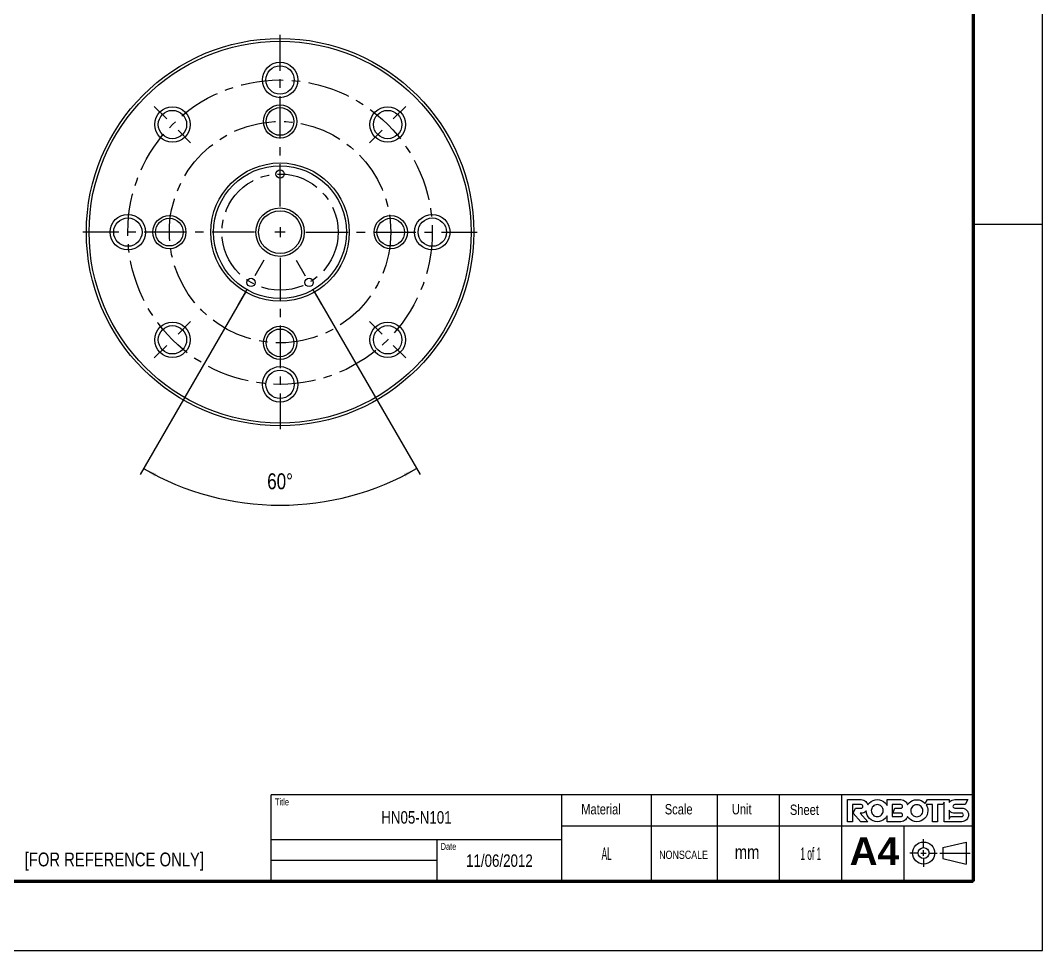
# Model space of a CAD drawing. Header units: millimetres. Extents: x 0 to 149, y 0 to 105.
# Drawn here: x 74.6 to 148.5, y 0 to 67.2 of the extents above; entities that cross this region are included whole.
import ezdxf

# ---------------------------------------------------------------- set-up
doc = ezdxf.new("R2010")
doc.units = ezdxf.units.MM
doc.header["$LTSCALE"] = 8.1675
doc.linetypes.add('CENTER', pattern=[0.6, 0.375, -0.075, 0.075, -0.075])
doc.layers.get('0').update_dxf_attribs({"linetype": 'CONTINUOUS'})
doc.layers.add('02___PRT_ALL_AXES', color=7, linetype='CONTINUOUS')
doc.layers.add('7_ALL_FEATURES', color=7, linetype='CONTINUOUS')
doc.styles.get("Standard").update_dxf_attribs({"font": 'txt', "width": 0.8})
doc.styles.add('TEXTSTYLE_2', font='ARIALBD.TTF')
doc.styles.add('TEXTSTYLE_3', font='txt', dxfattribs={"width": 0.5})
doc.dimstyles.new('DIMSTYLE_2', dxfattribs={"dimtxt": 1.15, "dimasz": 1, "dimexe": 0.18, "dimexo": 0.0625, "dimgap": 0.09, "dimtad": 1, "dimdec": 1, "dimdsep": 46, "dimtxsty": 'Standard', "dimblk": '_FILLED', "dimblk1": '_FILLED', "dimblk2": '_FILLED', "dimcen": 0.09, "dimadec": 0, "dimazin": 0, "dimtp": 0.5, "dimtm": 0.5, "dimtfac": 1, "dimtdec": 1, "dimtofl": 0, "dimtmove": 0, "dimatfit": 3, "dimldrblk": '_FILLED', "dimfxl": 0, "dimtolj": 1, "dimarcsym": 0})

# ---------------------------------------------------------------- blocks, each defined once
blk = doc.blocks.new('*D2')
at = {"color": 2, "linetype": 'Continuous'}
for p, q in [((90.896, 47.59), (83.281, 34.4)), ((95.896, 47.59), (103.512, 34.4))]:
    blk.add_line(p, q, dxfattribs=at)
for start, end in [(240, 270), (270, 300)]:
    blk.add_arc((93.396, 51.92), 19.731, start, end, dxfattribs=at)
for points in [[(84.469, 34.465), (83.531, 34.833), (84.35, 34.245)], [(102.443, 34.245), (103.262, 34.833), (102.323, 34.465)]]:
    blk.add_solid(points, dxfattribs=at)
at = {"color": 2, "linetype": 'Continuous', "insert": (93.396, 34.489), "char_height": 1.15, "width": 2.60667, "attachment_point": 2, "line_spacing_factor": 0.9}
blk.add_mtext('60\\Fgdt;{\\Fgdt;~}', dxfattribs=at)
blk = doc.blocks.new('_FILLED')
at = {"color": 0, "linetype": 'ByBlock'}
blk.add_solid([(0, 0), (-1, 0.125), (-1, -0.125)], dxfattribs=at)

msp = doc.modelspace()

# ---------------------------------------------------------------- linework, layer by layer
at = {"color": 7, "linetype": 'Continuous'}
for p, q in [((148.5, 0), (148.5, 105)), ((143.5, 52.5), (148.5, 52.5)), ((139.9016, 7.4428), (139.9016, 8.0383)), ((141.2826, 7.4428), (142.9842, 7.8398)), ((141.2826, 7.4428), (141.2826, 6.6487)), ((142.9842, 7.8398), (142.9842, 6.2517)), ((139.5046, 7.0457), (138.9091, 7.0457)), ((139.7031, 7.0457), (140.1002, 7.0457)), ((139.9016, 6.8472), (139.9016, 7.2443)), ((139.9016, 6.6487), (139.9016, 6.0532)), ((140.2987, 7.0457), (140.8942, 7.0457)), ((141.078, 7.0457), (143.2779, 7.0457)), ((141.2826, 6.6487), (142.9842, 6.2517)), ((0, 0), (148.5, 0))]:
    msp.add_line(p, q, dxfattribs=at)
at = {"color": 2, "linetype": 'Continuous'}
for p, q in [((143.5, 11.25), (92.75, 11.25)), ((92.75, 5), (92.75, 11.25)), ((113.75, 5), (113.75, 11.25)), ((120.25, 5), (120.25, 11.25)), ((125, 5), (125, 11.25)), ((129.5, 5), (129.5, 11.25)), ((134, 5), (134, 11.25)), ((143.5, 5), (143.5, 11.25)), ((143.5, 9), (113.75, 9)), ((138.5, 5), (138.5, 9)), ((113.75, 8), (92.75, 8)), ((104.75, 5), (104.75, 8)), ((104.75, 6.5), (92.75, 6.5)), ((143.5, 5), (92.75, 5))]:
    msp.add_line(p, q, dxfattribs=at)
at = {"color": 7, "linetype": 'Continuous', "const_width": 0.25}
for points in [[(143.5, 5), (143.5, 100)], [(5, 5), (143.5, 5)]]:
    msp.add_lwpolyline(points, dxfattribs=at)
at = {"color": 7, "linetype": 'Continuous'}
for radius in [0.7941, 0.397]:
    msp.add_circle((139.9016, 7.0457), radius, dxfattribs=at)
for points, knots in [([(143.0015, 10.15), (142.9056, 10.2458), (142.7899, 10.2937), (142.6548, 10.2937), (142.6548, 10.2937), (142.1529, 10.2937), (142.1529, 10.2937), (142.1178, 10.2937), (142.0881, 10.3059), (142.0638, 10.3302), (142.0396, 10.3545), (142.0273, 10.3842), (142.0273, 10.4193), (142.0273, 10.4541), (142.0396, 10.4838), (142.0638, 10.5082), (142.0881, 10.5324), (142.1178, 10.5446), (142.1529, 10.5446), (142.1529, 10.5446), (142.9057, 10.5446), (142.9057, 10.5446), (142.9057, 10.5446), (143.0883, 10.9096), (143.0883, 10.9096), (143.0883, 10.9096), (142.1529, 10.9096), (142.1529, 10.9096), (142.0175, 10.9096), (141.9019, 10.8617), (141.8061, 10.7659), (141.7859, 10.7457), (141.7683, 10.7244), (141.7523, 10.7024), (141.7523, 10.7024), (141.7523, 10.9105), (141.7523, 10.9105), (141.7523, 10.9105), (141.3875, 10.9105), (141.3875, 10.9105), (141.3875, 10.9105), (141.3875, 10.9101), (141.3875, 10.9101), (141.3875, 10.9101), (140.1741, 10.9101), (140.1741, 10.9101), (140.1741, 10.9101), (140.0273, 10.6164), (140.0273, 10.6164), (140.0116, 10.6349), (139.9951, 10.653), (139.9774, 10.6707), (139.8216, 10.8266), (139.6334, 10.9046), (139.4129, 10.9046), (139.1924, 10.9046), (139.0041, 10.8266), (138.8483, 10.6707), (138.8041, 10.6265), (138.7663, 10.5796), (138.7347, 10.5301), (138.715, 10.6186), (138.6715, 10.6972), (138.6032, 10.7656), (138.5074, 10.8614), (138.3918, 10.9093), (138.2564, 10.9093), (138.2564, 10.9093), (137.2642, 10.9093), (137.2642, 10.9093), (137.2642, 10.9093), (137.2642, 10.4831), (137.2642, 10.4831), (137.2274, 10.5519), (137.1795, 10.6161), (137.12, 10.6755), (136.9642, 10.8313), (136.7759, 10.9093), (136.5555, 10.9093), (136.3349, 10.9093), (136.1467, 10.8313), (135.9909, 10.6755), (135.9438, 10.6284), (135.904, 10.5784), (135.8712, 10.5254), (135.8521, 10.6159), (135.8082, 10.696), (135.7386, 10.7655), (135.6428, 10.8613), (135.5273, 10.9093), (135.3919, 10.9093), (135.3919, 10.9093), (134.3996, 10.9093), (134.3996, 10.9093), (134.3996, 10.9093), (134.3996, 9.3125), (134.3996, 9.3125), (134.3996, 9.3125), (134.7644, 9.3125), (134.7644, 9.3125), (134.7644, 9.3125), (134.7644, 10.5445), (134.7644, 10.5445), (134.7644, 10.5445), (135.3921, 10.5445), (135.3921, 10.5445), (135.4271, 10.5445), (135.4567, 10.5324), (135.481, 10.5079), (135.5054, 10.4835), (135.5177, 10.4537), (135.5177, 10.4186), (135.5177, 10.3835), (135.5054, 10.3537), (135.481, 10.3293), (135.4568, 10.3049), (135.4271, 10.2927), (135.3921, 10.2927), (135.3921, 10.2927), (134.97, 10.2927), (134.97, 10.2927), (134.97, 10.2927), (134.8102, 9.9285), (134.8102, 9.9285), (134.8102, 9.9285), (135.3759, 9.3125), (135.3759, 9.3125), (135.3759, 9.3125), (135.8825, 9.3125), (135.8825, 9.3125), (135.8825, 9.3125), (135.3103, 9.9285), (135.3103, 9.9285), (135.3103, 9.9285), (135.3924, 9.9279), (135.3924, 9.9279), (135.5276, 9.9279), (135.643, 9.9759), (135.7388, 10.0718), (135.7454, 10.0784), (135.7513, 10.0854), (135.7575, 10.0923), (135.7618, 9.8798), (135.8394, 9.6978), (135.9909, 9.5463), (136.1467, 9.3905), (136.3349, 9.3125), (136.5555, 9.3125), (136.7759, 9.3125), (136.9642, 9.3905), (137.12, 9.5463), (137.1795, 9.6058), (137.2274, 9.6699), (137.2642, 9.7387), (137.2642, 9.7387), (137.2642, 9.3125), (137.2642, 9.3125), (137.2642, 9.3125), (138.2564, 9.3125), (138.2564, 9.3125), (138.3918, 9.3125), (138.5074, 9.3604), (138.6032, 9.4562), (138.6697, 9.5228), (138.7126, 9.5992), (138.733, 9.6849), (138.765, 9.6345), (138.8033, 9.5866), (138.8483, 9.5416), (139.0041, 9.3857), (139.1924, 9.3078), (139.4129, 9.3078), (139.6334, 9.3078), (139.8216, 9.3857), (139.9774, 9.5416), (140.1332, 9.6975), (140.2112, 9.8856), (140.2112, 10.1062), (140.2112, 10.2706), (140.1678, 10.417), (140.0812, 10.5454), (140.0812, 10.5454), (140.5521, 10.5454), (140.5521, 10.5454), (140.5521, 10.5454), (140.5521, 9.3135), (140.5521, 9.3135), (140.5521, 9.3135), (140.9175, 9.3135), (140.9175, 9.3135), (140.9175, 9.3135), (140.9175, 10.5454), (140.9175, 10.5454), (140.9175, 10.5454), (141.2931, 10.5454), (141.2931, 10.5454), (141.2931, 10.5454), (141.3875, 10.7345), (141.3875, 10.7345), (141.3875, 10.7345), (141.3875, 9.3137), (141.3875, 9.3137), (141.3875, 9.3137), (141.663, 9.3137), (141.663, 9.3137), (141.663, 9.3137), (141.6628, 9.3133), (141.6628, 9.3133), (141.6628, 9.3133), (141.7604, 9.3133), (141.7604, 9.3133), (141.7611, 9.3133), (141.7615, 9.3131), (141.7622, 9.3131), (141.7622, 9.3131), (141.7608, 9.3129), (141.7608, 9.3129), (141.7608, 9.3129), (142.6548, 9.3129), (142.6548, 9.3129), (142.7899, 9.3129), (142.9056, 9.3608), (143.0015, 9.4566), (143.0971, 9.5524), (143.1451, 9.668), (143.1451, 9.8033), (143.1451, 9.9387), (143.0971, 10.0542), (143.0015, 10.15)], [0, 0, 0, 0, 1, 1, 1, 2, 2, 2, 3, 3, 3, 4, 4, 4, 5, 5, 5, 6, 6, 6, 7, 7, 7, 8, 8, 8, 9, 9, 9, 10, 10, 10, 11, 11, 11, 12, 12, 12, 13, 13, 13, 14, 14, 14, 15, 15, 15, 16, 16, 16, 17, 17, 17, 18, 18, 18, 19, 19, 19, 20, 20, 20, 21, 21, 21, 22, 22, 22, 23, 23, 23, 24, 24, 24, 25, 25, 25, 26, 26, 26, 27, 27, 27, 28, 28, 28, 29, 29, 29, 30, 30, 30, 31, 31, 31, 32, 32, 32, 33, 33, 33, 34, 34, 34, 35, 35, 35, 36, 36, 36, 37, 37, 37, 38, 38, 38, 39, 39, 39, 40, 40, 40, 41, 41, 41, 42, 42, 42, 43, 43, 43, 44, 44, 44, 45, 45, 45, 46, 46, 46, 47, 47, 47, 48, 48, 48, 49, 49, 49, 50, 50, 50, 51, 51, 51, 52, 52, 52, 53, 53, 53, 54, 54, 54, 55, 55, 55, 56, 56, 56, 57, 57, 57, 58, 58, 58, 59, 59, 59, 60, 60, 60, 61, 61, 61, 62, 62, 62, 63, 63, 63, 64, 64, 64, 65, 65, 65, 66, 66, 66, 67, 67, 67, 68, 68, 68, 69, 69, 69, 70, 70, 70, 71, 71, 71, 72, 72, 72, 73, 73, 73, 74, 74, 74, 75, 75, 75, 76, 76, 76, 76]), ([(136.8624, 9.804), (136.778, 9.7195), (136.6756, 9.6773), (136.5555, 9.6773), (136.4368, 9.6773), (136.3348, 9.7195), (136.2496, 9.804), (136.1644, 9.8884), (136.1218, 9.9907), (136.1218, 10.1109), (136.1218, 10.2311), (136.1644, 10.3334), (136.2496, 10.4179), (136.3348, 10.5024), (136.4368, 10.5445), (136.5555, 10.5445), (136.6756, 10.5445), (136.778, 10.5024), (136.8624, 10.4179), (136.9469, 10.3334), (136.9891, 10.2311), (136.9891, 10.1109), (136.9891, 9.9907), (136.9469, 9.8884), (136.8624, 9.804)], [0, 0, 0, 0, 1, 1, 1, 2, 2, 2, 3, 3, 3, 4, 4, 4, 5, 5, 5, 6, 6, 6, 7, 7, 7, 8, 8, 8, 8]), ([(138.2567, 9.9279), (138.2917, 9.9279), (138.3213, 9.9158), (138.3457, 9.8915), (138.37, 9.8672), (138.3822, 9.8375), (138.3822, 9.8026), (138.3822, 9.7676), (138.37, 9.738), (138.3457, 9.7137), (138.3213, 9.6894), (138.2917, 9.6773), (138.2567, 9.6773), (138.2567, 9.6773), (137.629, 9.6773), (137.629, 9.6773), (137.629, 9.6773), (137.629, 10.5445), (137.629, 10.5445), (137.629, 10.5445), (138.2567, 10.5445), (138.2567, 10.5445), (138.2917, 10.5445), (138.3213, 10.5324), (138.3457, 10.5079), (138.37, 10.4835), (138.3822, 10.4537), (138.3822, 10.4186), (138.3822, 10.3835), (138.37, 10.3537), (138.3457, 10.3293), (138.3213, 10.3049), (138.2917, 10.2927), (138.2567, 10.2927), (138.2567, 10.2927), (137.8345, 10.2927), (137.8345, 10.2927), (137.8345, 10.2927), (137.6748, 9.9279), (137.6748, 9.9279), (137.6748, 9.9279), (138.2567, 9.9279), (138.2567, 9.9279)], [0, 0, 0, 0, 1, 1, 1, 2, 2, 2, 3, 3, 3, 4, 4, 4, 5, 5, 5, 6, 6, 6, 7, 7, 7, 8, 8, 8, 9, 9, 9, 10, 10, 10, 11, 11, 11, 12, 12, 12, 13, 13, 13, 14, 14, 14, 14]), ([(139.7199, 9.7992), (139.6354, 9.7147), (139.5331, 9.6725), (139.4129, 9.6725), (139.2942, 9.6725), (139.1922, 9.7147), (139.107, 9.7992), (139.0218, 9.8836), (138.9793, 9.986), (138.9793, 10.1062), (138.9793, 10.2263), (139.0218, 10.3287), (139.107, 10.4132), (139.1922, 10.4976), (139.2942, 10.5398), (139.4129, 10.5398), (139.5331, 10.5398), (139.6354, 10.4976), (139.7199, 10.4132), (139.8043, 10.3287), (139.8465, 10.2263), (139.8465, 10.1062), (139.8465, 9.986), (139.8043, 9.8836), (139.7199, 9.7992)], [0, 0, 0, 0, 1, 1, 1, 2, 2, 2, 3, 3, 3, 4, 4, 4, 5, 5, 5, 6, 6, 6, 7, 7, 7, 8, 8, 8, 8]), ([(142.7437, 9.7144), (142.7192, 9.69), (142.6896, 9.6779), (142.6548, 9.6779), (142.6548, 9.6779), (141.8441, 9.6779), (141.8441, 9.6779), (141.8441, 9.6779), (141.8441, 9.6778), (141.8441, 9.6778), (141.8441, 9.6778), (141.7523, 9.4932), (141.7523, 9.4932), (141.7523, 9.4932), (141.7523, 10.136), (141.7523, 10.136), (141.7683, 10.114), (141.7859, 10.0927), (141.8061, 10.0725), (141.9019, 9.9767), (142.0175, 9.9288), (142.1529, 9.9288), (142.1529, 9.9288), (142.6548, 9.9288), (142.6548, 9.9288), (142.6896, 9.9288), (142.7192, 9.9166), (142.7437, 9.8923), (142.768, 9.8679), (142.78, 9.8383), (142.78, 9.8033), (142.78, 9.7683), (142.768, 9.7386), (142.7437, 9.7144)], [0, 0, 0, 0, 1, 1, 1, 2, 2, 2, 3, 3, 3, 4, 4, 4, 5, 5, 5, 6, 6, 6, 7, 7, 7, 8, 8, 8, 9, 9, 9, 10, 10, 10, 11, 11, 11, 11])]:
    msp.add_open_spline(points, degree=3, knots=knots, dxfattribs=at)
at = {"layer": '02___PRT_ALL_AXES', "color": 7, "linetype": 'CENTER'}
for p, q in [((93.3963, 53.7762), (93.3963, 66.17)), ((84.3056, 61.0107), (85.2149, 60.1014)), ((102.4871, 61.0107), (101.5778, 60.1014)), ((86.9307, 58.3856), (86.0214, 59.2949)), ((99.8619, 58.3856), (100.7712, 59.2949)), ((91.5401, 51.92), (79.1463, 51.92)), ((95.2526, 51.92), (107.6463, 51.92)), ((92.2245, 49.8902), (91.5713, 48.759)), ((93.3963, 50.0637), (93.3963, 37.67)), ((94.5682, 49.8902), (95.2213, 48.759)), ((90.3682, 46.6751), (91.0213, 47.8063)), ((96.4245, 46.6751), (95.7713, 47.8063)), ((86.9307, 45.4544), (86.0214, 44.5451)), ((99.8619, 45.4544), (100.7712, 44.5451)), ((84.3056, 42.8292), (85.2149, 43.7385)), ((102.4871, 42.8292), (101.5778, 43.7385))]:
    msp.add_line(p, q, dxfattribs=at)
at = {"layer": '02___PRT_ALL_AXES', "color": 7, "linetype": 'Continuous'}
for p, q in [((93.7676, 51.92), (93.0251, 51.92)), ((93.3963, 52.2912), (93.3963, 51.5487))]:
    msp.add_line(p, q, dxfattribs=at)
for centre, radius in [((93.3963, 62.92), 1.2812), ((93.3963, 62.92), 1.025), ((85.6182, 59.6981), 1.2812), ((85.6182, 59.6981), 1.025), ((101.1745, 59.6981), 1.2812), ((101.1745, 59.6981), 1.025), ((93.3963, 56.12), 0.3), ((82.3963, 51.92), 1.2812), ((104.3963, 51.92), 1.2812), ((82.3963, 51.92), 1.025), ((104.3963, 51.92), 1.025), ((91.2963, 48.2827), 0.3), ((95.4963, 48.2827), 0.3), ((85.6182, 44.1418), 1.2812), ((85.6182, 44.1418), 1.025), ((101.1745, 44.1418), 1.2812), ((101.1745, 44.1418), 1.025), ((93.3963, 40.92), 1.2812), ((93.3963, 40.92), 1.025)]:
    msp.add_circle(centre, radius, dxfattribs=at)
at = {"layer": '02___PRT_ALL_AXES', "color": 7, "linetype": 'CENTER'}
for radius in [11, 8, 4.2]:
    msp.add_circle((93.3963, 51.92), radius, dxfattribs=at)
at = {"layer": '7_ALL_FEATURES', "color": 7, "linetype": 'Continuous'}
for centre, radius in [((93.3963, 51.92), 14), ((93.3963, 51.92), 13.8), ((93.3963, 59.92), 1.2), ((93.3963, 59.92), 1), ((93.3963, 51.92), 5), ((93.3963, 51.92), 4.8), ((93.3963, 51.92), 1.75), ((93.3963, 51.92), 1.55), ((85.3963, 51.92), 1.2), ((85.3963, 51.92), 1), ((101.3963, 51.92), 1.2), ((101.3963, 51.92), 1), ((93.3963, 43.92), 1.2), ((93.3963, 43.92), 1)]:
    msp.add_circle(centre, radius, dxfattribs=at)

# ---------------------------------------------------------------- texts
at = {"color": 7, "linetype": 'Continuous', "line_spacing_factor": 0.9}
for s, insert, char_height, width, attachment_point in [('Title', (93.0293, 10.9913), 0.5, 2, 1), ('Material', (115.1618, 10.5902), 0.75, 4.8, 1), ('Scale', (121.1988, 10.59), 0.75, 3, 1), ('Unit', (126.0478, 10.593), 0.75, 2.4, 1), ('Sheet', (130.2417, 10.5502), 0.75, 3, 1), ('HN05-N101', (103.25, 10.075), 0.9, 6.48, 2), ('Date', (105.0012, 7.7746), 0.5, 1.6, 1), ('mm', (126.2585, 7.6079), 1, 1.6, 1), ('[FOR REFERENCE ONLY]', (74.9407, 7.0839), 1, 16, 1), ('11/06/2012', (109.25, 6.95), 0.9, 7.2, 2), ('NONSCALE', (120.7928, 7.2222), 0.6, 3.84, 1)]:
    msp.add_mtext(s, dxfattribs=dict(at, insert=insert, char_height=char_height, width=width, attachment_point=attachment_point))
for s, insert, char_height, width, attachment_point, style in [('A4', (134.5587, 8.1797), 2, 3.568773, 1, 'TEXTSTYLE_2'), ('AL ', (117, 7.45), 0.9, 1.35, 2, 'TEXTSTYLE_3'), ('1 of 1', (131.75, 7.45), 0.9, 2.7, 2, 'TEXTSTYLE_3')]:
    msp.add_mtext(s, dxfattribs=dict(at, insert=insert, char_height=char_height, width=width, attachment_point=attachment_point, style=style))

# ---------------------------------------------------------------- dimensions: what is measured, and where the dimension line sits
at = {"color": 2, "linetype": 'Continuous'}
dim = msp.add_angular_dim_2l(base=(93.3963, 32.1894), line1=((83.2811, 34.3998), (90.8963, 47.5898)), line2=((95.8963, 47.5898), (103.5116, 34.3998)), dimstyle='DIMSTYLE_2', dxfattribs=at)
dim.commit()
dim.dimension.update_dxf_attribs({"geometry": '*D2', "text_midpoint": (92.7447, 33.9144), "dimtype": 162})

doc.saveas('drawing.dxf')
